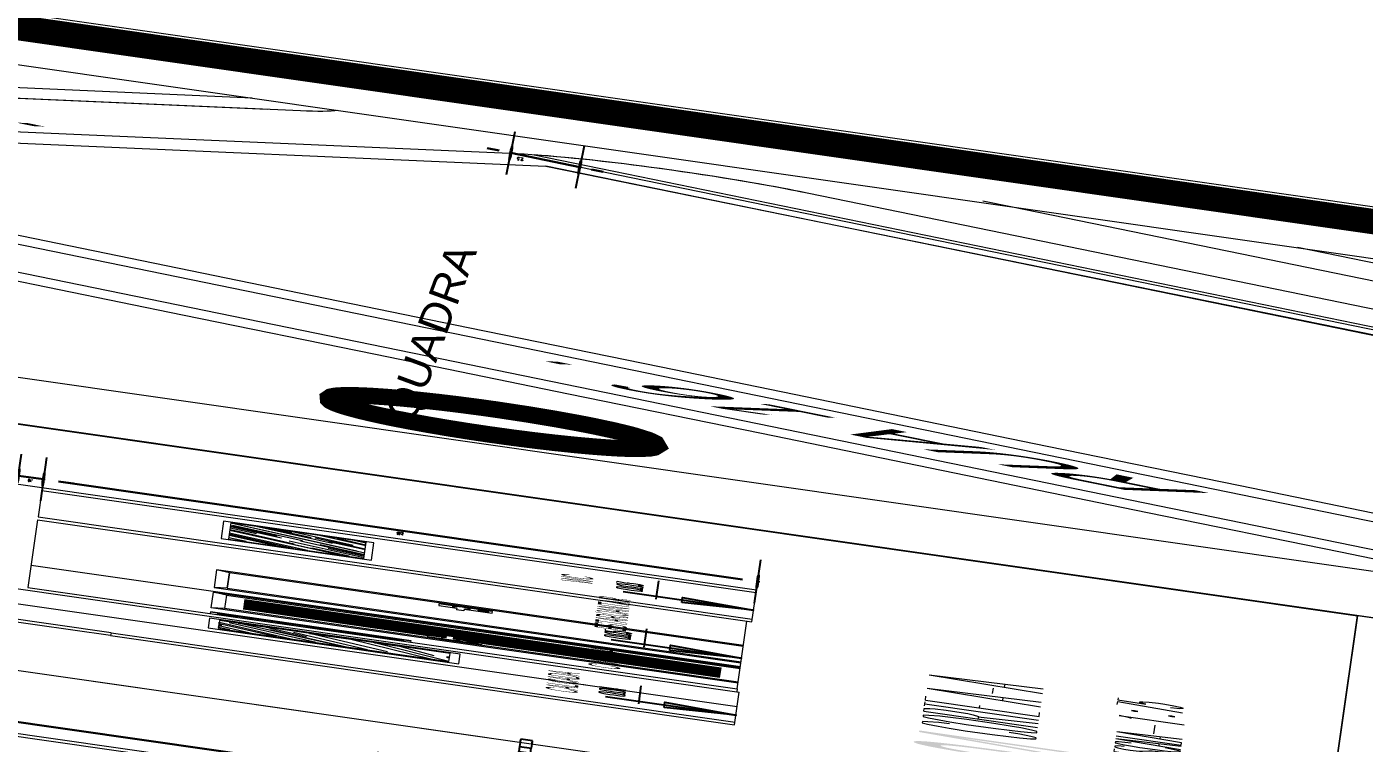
# Model space of a CAD drawing. Header units: millimetres. Extents: x -361192058 to 101130107379, y -14071650034 to 19218552450.
# Drawn here: x -135609.9 to -135296, y 41697.4 to 41865.3 of the extents above; entities that cross this region are included whole.
import ezdxf
from ezdxf.enums import TextEntityAlignment as Align

# ---------------------------------------------------------------- set-up
doc = ezdxf.new("R2010")
doc.units = ezdxf.units.MM
doc.header["$LTSCALE"] = 0.5
doc.linetypes.add('CONTINUO', pattern=[0])
for name, color, linetype in [('02', 2, 'Continuous'), ('Bra-Rua Calçadas', 1, 'Continuous'), ('Calçada', 1, 'Continuous'), ('COTAS', 7, 'Continuous'), ('DIVERSOS', 4, 'Continuous'), ('GR_PENA_FINA', 7, 'Continuous'), ('Lotes', 2, 'Continuous'), ('MOBIL-I', 251, 'Continuous'), ('Nomes de Ruas', 3, 'Continuous'), ('númeraçãoquadras', 4, 'Continuous'), ('PAGPISO', 8, 'Continuous'), ('parede', 2, 'Continuous'), ('PISO', 8, 'Continuous'), ('texto pequeno', 3, 'Continuous'), ('TUBULAÇÃO_ESGOTO', 6, 'Continuous'), ('TXT_0', 7, 'Continuous'), ('Área Verde Alameda etc.', 92, 'Continuous')]:
    doc.layers.add(name, color=color, linetype=linetype)
for name, color, linetype, lineweight in [('E-TXT-G', 3, 'Continuous', 30), ('E-TXT-W', 7, 'Continuous', 15), ('E-TXT-Y', 2, 'Continuous', 40)]:
    doc.layers.add(name, color=color, linetype=linetype, lineweight=lineweight)
doc.styles.add('ARIAL', font='arial.ttf', dxfattribs={"height": 0.25})
doc.styles.add('REG140', font='romans.shx', dxfattribs={"width": 0.8, "height": 0.35})
doc.styles.add('REG80', font='romans.shx', dxfattribs={"width": 0.8, "height": 0.1})
doc.styles.add('SANSSERIF', font='sas_____.pfb', dxfattribs={"height": 1})
doc.styles.add('SANSSERIF2', font='sanssb__.ttf', dxfattribs={"width": 0.8})
doc.styles.get("Standard").update_dxf_attribs({"font": 'txt.shx', "height": 0.12})
doc.styles.add('STYLE1', font='sanss___.ttf')
doc.dimstyles.new('ESCALA50', dxfattribs={"dimtxt": 0.1, "dimasz": 0.06, "dimexe": 0.18, "dimexo": 0.06, "dimgap": 0.1, "dimtad": 1, "dimzin": 4, "dimdsep": 46, "dimtxsty": 'Standard', "dimblk1": 'BOLA', "dimblk2": 'BOLA', "dimsah": 1, "dimcen": -0.06, "dimse1": 1, "dimse2": 1, "dimclrd": 7, "dimclrt": 3, "dimadec": 0, "dimazin": 0, "dimtfac": 1, "dimtix": 1, "dimtmove": 0, "dimatfit": 3, "dimldrblk": 'BOLA', "dimfxl": 0, "dimtolj": 1, "dimtzin": 4, "dimarcsym": 0})

# ---------------------------------------------------------------- blocks, each defined once
blk = doc.blocks.new('Adc_nivelelev')
blk.add_hatch(color=256).paths.add_polyline_path([(8.881784197001252e-16, 8.881784197001252e-16), (0.1306738436728221, 0.2714849805483146), (0, 0.2714849805483146)])
for p, q in [((0, 0.4954876951353437), (0, 0)), ((-0.1375514394167414, 0.3683365093570679), (0.7599715777190035, 0.3683365093570679))]:
    blk.add_line(p, q)
blk.add_lwpolyline([(-0.1306738641778189, 0.2714849805483146), (0.1306738436728221, 0.2714849805483146), (0, 0)], close=True)
at = {"flags": 8}
blk.add_attdef('NIVEL', (0.1105664777116786, 0.4235051468501965), '', height=0.1, dxfattribs=at)
blk = doc.blocks.new('BOLA')
for p, q in [((0, -1.43528948173695), (0, 1.435289481736959)), ((-1.435289481736952, 0), (1.435289481736952, 0))]:
    blk.add_line(p, q)
blk.add_circle((0, 3.552713678800501e-15), 0.452092417603822)
blk = doc.blocks.new('*D903')
at = {"layer": 'Defpoints', "color": 0, "transparency": 16777216}
for p in [(4198.591722933646, 2439.454353804478), (4199.187305072674, 2439.454353804478), (4198.591722933645, 2436.604353804478)]:
    blk.add_point(p, dxfattribs=at)
at = {"layer": 'DIVERSOS', "color": 7, "lineweight": -2, "transparency": 16777216}
blk.add_line((4199.187305072674, 2436.664353804478), (4199.187305072674, 2439.394353804478), dxfattribs=at)
at = {"layer": 'DIVERSOS', "color": 7, "lineweight": -2, "transparency": 16777216, "xscale": 0.06, "yscale": 0.06, "zscale": 0.06}
for p, rotation in [((4199.187305072674, 2439.454353804478), 90), ((4199.187305072674, 2436.604353804478), 270)]:
    blk.add_blockref('BOLA', p, dxfattribs=dict(at, rotation=rotation))
at = {"layer": 'DIVERSOS', "color": 3, "lineweight": 18, "transparency": 16777216, "insert": (4199.027305072674, 2438.029353804478), "char_height": 0.12, "attachment_point": 5, "rotation": 90}
blk.add_mtext('\\A1;2.85', dxfattribs=at)
blk = doc.blocks.new('*D904')
at = {"layer": 'Defpoints', "color": 0, "transparency": 16777216}
for p in [(4198.591722933645, 2439.554353804478), (4199.187305072674, 2439.554353804478), (4198.591722933645, 2439.454353804478)]:
    blk.add_point(p, dxfattribs=at)
at = {"layer": 'DIVERSOS', "color": 7, "lineweight": -2, "transparency": 16777216}
for p, q in [((4199.187305072674, 2439.614353804478), (4199.187305072674, 2439.674353804478)), ((4199.187305072674, 2439.454353804478), (4199.187305072674, 2439.554353804478)), ((4199.187305072674, 2439.394353804478), (4199.187305072674, 2439.334353804478))]:
    blk.add_line(p, q, dxfattribs=at)
at = {"layer": 'DIVERSOS', "color": 7, "lineweight": -2, "transparency": 16777216, "xscale": 0.06, "yscale": 0.06, "zscale": 0.06}
for p, rotation in [((4199.187305072674, 2439.554353804478), 270), ((4199.187305072674, 2439.454353804478), 90)]:
    blk.add_blockref('BOLA', p, dxfattribs=dict(at, rotation=rotation))
at = {"layer": 'DIVERSOS', "color": 3, "lineweight": 18, "transparency": 16777216, "insert": (4199.027305072674, 2439.504353804478), "char_height": 0.12, "attachment_point": 5, "rotation": 90}
blk.add_mtext('\\A1;.10', dxfattribs=at)
blk = doc.blocks.new('*D905')
at = {"layer": 'Defpoints', "color": 0, "transparency": 16777216}
for p in [(4198.591722933645, 2440.354353804478), (4199.187305072674, 2440.354353804478), (4198.591722933645, 2439.554353804478)]:
    blk.add_point(p, dxfattribs=at)
at = {"layer": 'DIVERSOS', "color": 7, "lineweight": -2, "transparency": 16777216}
blk.add_line((4199.187305072674, 2439.614353804478), (4199.187305072674, 2440.294353804478), dxfattribs=at)
at = {"layer": 'DIVERSOS', "color": 7, "lineweight": -2, "transparency": 16777216, "xscale": 0.06, "yscale": 0.06, "zscale": 0.06}
for p, rotation in [((4199.187305072674, 2440.354353804478), 90), ((4199.187305072674, 2439.554353804478), 270)]:
    blk.add_blockref('BOLA', p, dxfattribs=dict(at, rotation=rotation))
at = {"layer": 'DIVERSOS', "color": 3, "lineweight": 18, "transparency": 16777216, "insert": (4199.027305072674, 2439.954353804478), "char_height": 0.12, "attachment_point": 5, "rotation": 90}
blk.add_mtext('\\A1;.80', dxfattribs=at)
blk = doc.blocks.new('IND_DES')
at = {"layer": 'E-TXT-W'}
blk.add_line((0.02691874245280701, -0.2427656959243834), (0.1983660587259664, -0.2427656959243834), dxfattribs=at)
at = {"layer": 'E-TXT-G', "style": 'REG80', "width": 0.8}
for s, p in [('ESCALA', (-0.4462717795387974, -0.2864363435289476)), ('1', (0.2425575839921805, -0.2864363435289476)), (':', (0.3987914186079706, -0.2706450809588361))]:
    blk.add_text(s, height=0.1, dxfattribs=at).set_placement(p)
blk.add_attdef('ESCALA', (0.4897224567261773, -0.2812346871019269), '', height=0.1, dxfattribs=at)
at = {"layer": 'E-TXT-W', "style": 'SANSSERIF2', "width": 0.6}
blk.add_attdef('00', text='', height=0.4, dxfattribs=at).set_placement((-0.7082919628174977, -0.2880972761437874), align=Align.CENTER)
at = {"layer": 'E-TXT-Y', "style": 'REG140', "width": 0.8}
for tag, p in [('PROJETO', (-0.456320197291042, 0.1829284647775342)), ('DESENHO', (-0.4582074107559393, -0.06583962129464105))]:
    blk.add_attdef(tag, p, '', height=0.175, dxfattribs=at)
blk = doc.blocks.new('NUM_quadra')
at = {"color": 6, "const_width": 0.02}
blk.add_lwpolyline([(-0.0133520432061038, 0.1995538096409646), (-0.03396137207856104, 0.197095472313652), (-0.0578817124285985, 0.1914411329007772), (-0.07790545024554181, 0.1842029880920486), (-0.0980839678893761, 0.1742972611462264), (-0.1207629871017981, 0.1594249069193736), (-0.1377379490426744, 0.1450112319564166), (-0.1520556984439002, 0.1299194541657934), (-0.1625180437624446, 0.1165670856272393), (-0.1764344977441241, 0.09418528550563855), (-0.1852438537613963, 0.07539704665055813), (-0.1940684209960429, 0.04834716095183544), (-0.1985176143253418, 0.02430548914494118), (-0.2, 2.449293598294707e-17), (-0.1977479207858246, -0.02992924698156066), (-0.1921041628016216, -0.05564162681201971), (-0.1838936225002688, -0.07863291679524947), (-0.1712831141684111, -0.1032574200760946), (-0.1545538230998021, -0.126937448238237), (-0.1388948904680539, -0.143903472514972), (-0.1218702926523065, -0.1585800484576833), (-0.1045798103362554, -0.1704789232428245), (-0.08309400008057272, -0.1819213762882465), (-0.05305444697320133, -0.1928347107145593), (-0.03024527360995229, -0.1976998316242559), (-3.673940397442059e-17, -0.2), (0.03093315800827364, -0.1975933696651666), (0.06772550614199915, -0.1881841008635162), (0.1069104891608479, -0.1690270608730692), (0.1240420910364873, -0.1568870920480579), (0.1407237443089076, -0.1421155437933556), (0.1613804970022024, -0.118136934052489), (0.1736687274357323, -0.09919260612995974), (0.1869657857282061, -0.0710196801389201), (0.1962420223455323, -0.03858845249210724), (0.2, 0), (0.1989460999390915, 0.02050486086334195), (0.1943382022861565, 0.04725106487884616), (0.1870936531840374, 0.07068214016462095), (0.1741307933804454, 0.09837919900414235), (0.1635485483198982, 0.1151167769808291), (0.147166134549038, 0.1354331157505226), (0.1285083774114599, 0.1532501123493023), (0.1062576314788641, 0.1694382358043837), (0.07819320380287934, 0.1840810225934259), (0.05327206202334694, 0.1927747063485785), (0.02666753040880443, 0.1982141337591634), (1.224646799147353e-17, 0.2)], close=True, dxfattribs=at)
blk.add_circle((0, 0), 0.2)
at = {"color": 3, "insert": (-0.1114319926046001, 0.1285282569724242), "char_height": 0.038, "width": 0.2663, "attachment_point": 1, "style": 'STYLE1'}
blk.add_mtext('\\fArial|b0|i0|c0|p34;QUADRA', dxfattribs=at)
at = {"color": 3, "style": 'STYLE1'}
blk.add_attdef('00', text='', height=0.13, dxfattribs=at).set_placement((-2.886579864025407e-15, -0.1334628551621867), align=Align.CENTER)
blk = doc.blocks.new('*D1207')
at = {"layer": '02', "color": 7, "lineweight": -2, "transparency": 16777216}
for p, q in [((4219.170387189577, 2437.8565348417), (4219.207249608701, 2437.903875754832)), ((4218.917485490542, 2437.531743424061), (4219.133524770452, 2437.809193928567)), ((4218.880623071417, 2437.484402510928), (4218.843760652293, 2437.437061597795))]:
    blk.add_line(p, q, dxfattribs=at)
at = {"layer": 'Defpoints', "color": 0, "transparency": 16777216}
for p in [(4218.96705446709, 2437.938817497025, -12.96344213336095), (4219.133524770452, 2437.809193928567), (4218.751015187181, 2437.661366992519, -12.96344213336095)]:
    blk.add_point(p, dxfattribs=at)
at = {"layer": '02', "color": 7, "lineweight": -2, "transparency": 16777216, "xscale": 0.06, "yscale": 0.06, "zscale": 0.06}
for p, rotation in [((4219.133524770452, 2437.809193928567), 232.0935771782544), ((4218.917485490542, 2437.531743424061), 52.09357717825442)]:
    blk.add_blockref('BOLA', p, dxfattribs=dict(at, rotation=rotation))
at = {"layer": '02', "color": 3, "lineweight": 18, "transparency": 16777216, "insert": (4218.899262695476, 2437.768768460648), "char_height": 0.12, "attachment_point": 5, "rotation": 52.09357717825441}
blk.add_mtext('\\A1;2.5', dxfattribs=at)
blk = doc.blocks.new('ADC_MCOZ_03')
for p, q in [((-0.2944169834700006, -0.6600000000000019), (-0.2944169834700006, -0.6800000000000015)), ((0.2944169834700006, -0.6600000000000001), (0.2944169834700006, -0.6799999999999997))]:
    blk.add_line(p, q)
for points in [[(-0.2625000000000011, -0.05000000000000071), (-0.2524999999999995, 0), (0.2524999999999995, 1.77635683940025e-15), (0.2624999999999993, -0.04999999999999893)], [(-0.2523019609728152, -0.05000000000000071), (-0.2443019609728143, -0.01000000000000156), (0.2443019609728143, -0.009999999999996234), (0.2523019609728134, -0.05000000000000071)]]:
    blk.add_lwpolyline(points)
for points in [[(0.2983578643762694, -0.05000000000000071, -0.4142135623730951), (0.3125, -0.06414213562373128), (0.3125, -0.6600000000000001), (-0.3125, -0.6600000000000019), (-0.3125, -0.06414213562373128, -0.4142135623730961), (-0.2983578643762694, -0.05000000000000071)], [(-0.3125, -0.6800000000000015), (-0.3125, -0.6958578643762721, 0.4142135623730951), (-0.2983578643762694, -0.7100000000000026), (0.2983578643762694, -0.7099999999999991, 0.4142135623730949), (0.3125, -0.6958578643762685), (0.3125, -0.6799999999999997)]]:
    blk.add_lwpolyline(points, format="xyb", close=True)
blk = doc.blocks.new('*D1440')
at = {"layer": 'Defpoints', "color": 0, "transparency": 16777216}
for p in [(4185.958811581011, 2440.993246601078), (4185.958811581016, 2437.993246601078), (4186.6764181447, 2437.993246601078)]:
    blk.add_point(p, dxfattribs=at)
at = {"layer": 'DIVERSOS', "color": 7, "lineweight": -2, "transparency": 16777216}
blk.add_line((4186.6764181447, 2440.933246601078), (4186.6764181447, 2438.053246601078), dxfattribs=at)
at = {"layer": 'DIVERSOS', "color": 7, "lineweight": -2, "transparency": 16777216, "xscale": 0.06, "yscale": 0.06, "zscale": 0.06}
for p, rotation in [((4186.6764181447, 2440.993246601078), 90), ((4186.6764181447, 2437.993246601078), 270)]:
    blk.add_blockref('BOLA', p, dxfattribs=dict(at, rotation=rotation))
at = {"layer": 'DIVERSOS', "color": 3, "lineweight": 18, "transparency": 16777216, "insert": (4186.516418144699, 2439.493246601078), "char_height": 0.12, "attachment_point": 5, "rotation": 90}
blk.add_mtext('\\A1;3.00', dxfattribs=at)
blk = doc.blocks.new('APROVADO QUADRA 21.2 MBVII')
at = {"layer": '02', "lineweight": 18}
h = blk.add_hatch(color=8, dxfattribs=at)
h.paths.add_polyline_path([(4193.102116011193, 2438.686853804478), (4193.079474103585, 2438.686853804478, 1)], flags=17)
edge = h.paths.add_edge_path(flags=17)
edge.add_arc((4193.090795057389, 2438.686853804478), 0.01132095380405568, 180, 360)
h = blk.add_hatch(color=8, dxfattribs=at)
h.paths.add_polyline_path([(4193.079559907512, 2437.76692845122), (4193.10220181512, 2437.76692845122, 1)], flags=17)
edge = h.paths.add_edge_path(flags=17)
edge.add_arc((4193.090880861317, 2437.76692845122), 0.01132095380405568, 360, 540)
at = {"layer": 'PISO', "lineweight": 18}
h = blk.add_hatch(dxfattribs=at)
h.set_pattern_fill('LINE', color=256, scale=0.014, style=0)
h.set_pattern_definition([(0, (2729.007317012181, 1116.339875546666), (0, 0.04445), [])])
h.paths.add_polyline_path([(4194.041722933645, 2436.699353804479), (4194.541722933645, 2436.699353804478), (4194.541722933644, 2438.599353804479), (4194.041722933644, 2438.599353804479), (4194.041722933645, 2437.863233775523), (4194.076898221889, 2437.863233775523), (4194.076898221889, 2437.790724979594), (4194.167564010078, 2437.790724979594), (4194.167564010078, 2437.761578941878), (4194.076898221889, 2437.761578941877), (4194.076898221889, 2437.649353804478), (4194.041722933644, 2437.649353804478)])
at = {"layer": '02', "color": 2, "lineweight": 18}
for p, q in [((4213.614385558008, 2441.63960306607, -12.96344213336095), (4218.719474843508, 2437.664480313712, -12.96344213336095)), ((4218.719474843508, 2437.664480313713, -12.96344213336095), (4210.050196972817, 2426.283556856547)), ((4213.102453562384, 2430.450767192104, -12.96344213336095), (4218.719474843507, 2437.664480313713, -12.96344213336095))]:
    blk.add_line(p, q, dxfattribs=at)
at = {"layer": '02', "color": 8, "lineweight": 18}
for p, q in [((4192.691722933645, 2441.554353804479), (4192.691722933645, 2436.614353804478)), ((4193.340795057389, 2438.726853804478), (4192.840795057389, 2438.726853804478)), ((4192.840795057389, 2438.726853804478), (4192.840795057389, 2437.726853804478)), ((4193.300795057389, 2438.686853804478), (4192.880795057389, 2438.686853804478)), ((4192.880795057389, 2438.686853804478), (4192.880795057388, 2437.766853804478)), ((4193.034671908452, 2438.686853804478), (4192.880795057389, 2438.542082527086)), ((4192.880795057389, 2438.454696073577), (4193.133661040873, 2438.686853804478)), ((4193.208253256231, 2438.686853804478), (4192.880795057389, 2438.384490812023)), ((4192.899873936447, 2438.641213401453), (4192.945750436997, 2438.686853804478)), ((4192.945750436997, 2438.686853804478), (4193.034671908452, 2438.686853804478)), ((4193.133661040873, 2438.686853804478), (4193.208253256231, 2438.686853804478)), ((4193.300795057389, 2437.766853804478), (4193.300795057389, 2438.686853804478)), ((4193.340795057389, 2437.726853804478), (4193.340795057389, 2438.726853804478)), ((4192.880795057388, 2438.297091917389), (4193.246979429387, 2438.648105784034)), ((4192.901447008473, 2438.220939798665), (4193.300795057389, 2438.612063848412)), ((4193.300795057389, 2438.612063848412), (4193.300795057389, 2438.506040591464)), ((4192.880795057389, 2438.542082527086), (4192.880795057389, 2438.454696073577)), ((4193.218378119818, 2438.483124041441), (4192.880795057389, 2438.163623541358)), ((4193.300795057389, 2438.506040591464), (4193.12659651741, 2438.338421330624)), ((4192.880795057389, 2438.091987550571), (4193.224126983041, 2438.391420517974)), ((4192.880795057389, 2438.384490812023), (4192.880795057388, 2438.297091917389)), ((4192.927102383157, 2438.012862003257), (4193.300795057389, 2438.328132521249)), ((4193.300795057389, 2438.328132521249), (4193.300795057389, 2438.163163219778)), ((4192.880795057389, 2438.163623541358), (4192.880795057389, 2438.091987550571)), ((4193.300795057389, 2438.163163219778), (4192.880795057388, 2437.833237057961)), ((4192.880795057388, 2437.766853804478), (4193.300795057389, 2438.067851770415)), ((4193.300795057389, 2438.067851770415), (4193.300795057389, 2437.968870189532)), ((4193.300795057389, 2437.968870189532), (4193.077573872804, 2437.829566926443)), ((4192.880795057388, 2437.833237057961), (4192.880795057388, 2437.766853804478)), ((4192.880795057389, 2437.766853804478), (4193.300795057388, 2437.766853804478)), ((4192.840795057389, 2437.726853804478), (4193.340795057389, 2437.726853804478))]:
    blk.add_line(p, q, dxfattribs=at)
at = {"layer": '02', "color": 7, "lineweight": 18}
blk.add_line((4211.438114935405, 2427.988664608254, -12.96344213336095), (4218.914883643643, 2437.533769375074, -12.96344213336095), dxfattribs=at)
at = {"layer": '02', "lineweight": 18}
for points in [[(4161.465838619804, 2399.612158121467), (4222.665838619804, 2399.612158121467), (4222.665838619804, 2444.162158121467), (4161.465838619804, 2444.162158121467)], [(4189.28996978511, 2443.440349021864), (4175.451391009818, 2443.440349021864), (4175.451391009818, 2409.623484621053), (4189.28996978511, 2409.623484621053)], [(4189.28996978511, 2443.412158121467), (4201.807494874316, 2443.412158121467), (4201.807494874316, 2434.2397788341), (4189.28996978511, 2434.2397788341)], [(4221.915838619804, 2443.412158121467), (4201.831699329632, 2443.412158121467), (4201.831699329632, 2423.540862290999), (4221.915838619804, 2423.540862290999)], [(4189.28996978511, 2434.2397788341), (4201.810042711877, 2434.2397788341), (4201.810042711877, 2425.78720720304), (4189.28996978511, 2425.78720720304)]]:
    blk.add_lwpolyline(points, close=True, dxfattribs=at)
at = {"layer": '02', "lineweight": 18, "const_width": 0.1}
blk.add_lwpolyline([(4162.215838619804, 2400.362158121467), (4221.915838619804, 2400.362158121467), (4221.915838619804, 2443.412158121467), (4162.215838619804, 2443.412158121467)], close=True, dxfattribs=at)
at = {"layer": '02', "color": 8, "lineweight": 18}
for centre, start, end in [((4193.090795057389, 2438.686853804478), 180, 0), ((4193.090880861317, 2437.76692845122), 0, 180)]:
    blk.add_arc(centre, 0.01132095380405568, start, end, dxfattribs=at)
at = {"layer": 'Bra-Rua Calçadas', "lineweight": 18, "elevation": -12.96344213336095}
for points in [[(4220.050028442545, 2435.824638496876), (4212.805196433236, 2426.521065176188)], [(4213.705663183146, 2426.520316469844), (4220.04992514386, 2434.679790364337)]]:
    blk.add_lwpolyline(points, dxfattribs=at)
at = {"layer": 'Calçada', "lineweight": 18}
for p, q in [((4204.159972043364, 2432.817357256721, -12.96344213336095), (4211.702717639145, 2442.50420018395, -12.96344213336095)), ((4204.159972043364, 2432.817357256279, -12.96344213336095), (4211.702717639276, 2442.50420018395, -12.96344213336095)), ((4212.590559253978, 2441.81287448763, -12.96344213336095), (4204.159972043364, 2430.985812503905, -12.96344213336095)), ((4212.590559254108, 2441.81287448763, -12.96344213336095), (4204.159972043364, 2430.985812503464, -12.96344213336095)), ((4211.383030693653, 2426.534541890846, -12.96344213336095), (4219.249371366038, 2436.627931766282, -12.96344213336095)), ((4211.383030693653, 2426.534541890846, -12.96344213336095), (4219.249371366038, 2436.627931766282, -12.96344213336095)), ((4220.137212980608, 2435.936606070748, -12.96344213336095), (4220.050028442545, 2435.824638496709, -12.96344213336095))]:
    blk.add_line(p, q, dxfattribs=at)
at = {"layer": 'Calçada', "lineweight": 18, "elevation": -12.96344213336095}
for points in [[(4204.159972043364, 2432.817357256721), (4211.702717639145, 2442.50420018395, 0.04680619782961809), (4211.843983910523, 2442.726065807735, 0.002658577297471982)], [(4204.159972043364, 2432.817357256279), (4211.702717639276, 2442.50420018395, 0.04680619783102501), (4211.843983910653, 2442.726065807735, 0.002658577296096411)], [(4214.541810879165, 2442.741788641542), (4219.758743838202, 2438.655756784188, 0.09763386383867281), (4220.050270631389, 2438.508791231795, 0.09763386383867281)], [(4211.383030693653, 2426.534541890846), (4219.249371366038, 2436.627931766282, 0.4142135623729706), (4219.101984426777, 2437.81230724976), (4213.774934737259, 2441.960261426367, 0.414213562373235), (4212.590559253978, 2441.81287448763), (4204.159972043364, 2430.985812503905)], [(4211.383030693653, 2426.534541890846), (4219.249371366038, 2436.627931766282, 0.4142135623729706), (4219.101984426777, 2437.81230724976), (4213.774934737259, 2441.960261426367, 0.414213562373235), (4212.590559254108, 2441.81287448763), (4204.159972043364, 2430.985812503464)]]:
    blk.add_lwpolyline(points, format="xyb", dxfattribs=at)
for points in [[(4214.541810879159, 2442.741788641542), (4219.592273535457, 2438.785380352117)], [(4220.050028442545, 2435.82463849671), (4212.805196433212, 2426.521065176188)], [(4220.050028442545, 2435.824638496709), (4212.80519643326, 2426.521065176188)]]:
    blk.add_lwpolyline(points, dxfattribs=at)
at = {"layer": 'COTAS', "lineweight": 18}
for p, q in [((4191.741722933645, 2439.104353804478), (4191.741722933645, 2441.554353804479)), ((4191.891722933645, 2439.104353804478), (4191.891722933645, 2441.554353804479))]:
    blk.add_line(p, q, dxfattribs=at)
at = {"layer": 'DIVERSOS', "lineweight": 18}
for p, q in [((4194.741722933645, 2439.454353804478), (4194.741722933645, 2436.624353804478)), ((4194.939222933644, 2438.726853804478), (4194.939222933644, 2436.624353804478)), ((4195.844222933645, 2438.726853804478), (4194.939222933644, 2438.726853804478)), ((4194.991722933645, 2438.674353804478), (4194.939222933644, 2438.726853804478)), ((4195.791722933645, 2438.674353804478), (4195.844222933645, 2438.726853804478)), ((4195.844222933645, 2436.624353804478), (4195.844222933645, 2438.726853804478)), ((4194.991722933645, 2438.674353804478), (4194.991722933645, 2436.624353804478)), ((4194.991722933645, 2438.674353804478), (4195.791722933645, 2438.674353804478)), ((4195.791722933645, 2438.674353804478), (4194.991722933645, 2438.674353804478)), ((4195.791722933645, 2436.624353804478), (4195.791722933645, 2438.674353804478)), ((4195.666202858716, 2437.765724979595), (4195.565881857212, 2437.765724979595)), ((4195.565881857212, 2437.736578941877), (4195.565881857212, 2437.765724979595)), ((4195.664071935715, 2437.736578941877), (4195.565881857212, 2437.736578941877))]:
    blk.add_line(p, q, dxfattribs=at)
blk.add_lwpolyline([(4195.656547645402, 2437.736578941877), (4195.656547645402, 2437.624353804478), (4195.742526094557, 2437.624353804478), (4195.742526094557, 2437.838233775523), (4195.656547645402, 2437.838233775523), (4195.656547645402, 2437.765724979595)], dxfattribs=at)
blk.add_lwpolyline([(4195.690262705944, 2437.63858040527), (4195.709391048906, 2437.63858040527), (4195.709391048906, 2437.682274793776), (4195.690262705944, 2437.682274793776)], close=True, dxfattribs=at)
blk.add_arc((4195.698906493815, 2437.748683036988), 0.03687757525248931, 199.1609982278268, 152.475872111196, dxfattribs=at)
at = {"layer": 'GR_PENA_FINA', "lineweight": 18}
blk.add_lwpolyline([(4204.159972043364, 2442.509066374615), (4220.050631999135, 2442.513790829996), (4220.049169873847, 2426.30921458856), (4204.159972043364, 2426.280099358136)], close=True, dxfattribs=at)
at = {"layer": 'Lotes', "lineweight": 18}
for p, q in [((4220.042876598333, 2438.850761646347, -12.96344213336095), (4215.070656430583, 2442.741788641542, -12.96344213336095)), ((4212.8248019024, 2441.541345106223, -12.96344213336095), (4210.577993390279, 2438.655859857871, -12.96344213336095))]:
    blk.add_line(p, q, dxfattribs=at)
at = {"layer": 'Lotes', "linetype": 'CONTINUO', "lineweight": 18}
for p, q in [((4208.530340781626, 2439.002402701846, -12.96344213336095), (4209.135250766037, 2439.779264114652, -12.96344213336095)), ((4207.92543079774, 2438.225541288778, -12.96344213336095), (4208.530340781626, 2439.002402701846, -12.96344213336095)), ((4210.577993390279, 2438.655859857871, -12.96344213336095), (4209.973083405998, 2437.878998445065, -12.96344213336095)), ((4207.320520813198, 2437.448679876233, -12.96344213336095), (4207.92543079774, 2438.225541288778, -12.96344213336095)), ((4209.973083405998, 2437.878998445065, -12.96344213336095), (4209.36817342172, 2437.10213703252, -12.96344213336095)), ((4206.715610829181, 2436.671818462903, -12.96344213336095), (4207.320520813198, 2437.448679876233, -12.96344213336095)), ((4209.36817342172, 2437.10213703252, -12.96344213336095), (4208.763263437701, 2436.325275619452, -12.96344213336095)), ((4206.110700845097, 2435.894957049835, -12.96344213336095), (4206.715610829181, 2436.671818462903, -12.96344213336095)), ((4208.763263437701, 2436.325275619452, -12.96344213336095), (4208.158353453422, 2435.548414206908, -12.96344213336095)), ((4205.50579086108, 2435.118095636767, -12.96344213336095), (4206.110700845097, 2435.894957049835, -12.96344213336095)), ((4208.158353453422, 2435.548414206908, -12.96344213336095), (4207.55344346947, 2434.771552793054, -12.96344213336095)), ((4204.9008808768, 2434.34123422396, -12.96344213336095), (4205.50579086108, 2435.118095636767, -12.96344213336095)), ((4207.55344346947, 2434.771552793054, -12.96344213336095), (4206.948533485255, 2433.994691379985, -12.96344213336095)), ((4204.295970892586, 2433.564372810368, -12.96344213336095), (4204.9008808768, 2434.34123422396, -12.96344213336095))]:
    blk.add_line(p, q, dxfattribs=at)
at = {"layer": 'PAGPISO', "lineweight": 18}
for p, q in [((4197.496722933645, 2438.627232153732), (4197.566344584392, 2438.696853804478)), ((4197.496722933645, 2438.438646775189), (4197.754929962935, 2438.696853804478)), ((4197.496722933645, 2438.634775568874), (4197.55880116925, 2438.696853804478)), ((4197.496722933645, 2438.508423365251), (4197.685153372873, 2438.696853804478)), ((4197.496722933645, 2438.382071161627), (4197.811505576497, 2438.696853804478)), ((4197.49801584384, 2438.468227492165), (4197.726642156154, 2438.696853804478)), ((4197.498958770732, 2438.257954795091), (4197.93785778012, 2438.696853804478)), ((4197.944813065814, 2438.509566150273), (4198.132100720019, 2438.696853804478)), ((4197.944813065814, 2438.664206160678), (4197.977460709615, 2438.696853804478)), ((4197.944813065813, 2438.324752479301), (4198.316914390991, 2438.696853804478)), ((4197.944813065814, 2438.413387607216), (4198.220297843657, 2438.68887238506)), ((4197.958164167483, 2438.590807988218), (4198.064209983743, 2438.696853804478)), ((4198.00248173144, 2438.508773348552), (4198.190562187367, 2438.696853804478)), ((4197.717717809842, 2438.437110904706), (4197.944813065814, 2438.664206160678)), ((4197.944813065814, 2438.32098077173), (4198.284416872361, 2438.660584578278)), ((4197.496722933645, 2438.250061396647), (4197.850670501713, 2438.604008964716)), ((4198.034541245792, 2438.288128455657), (4198.336722933645, 2438.59031014351)), ((4198.157121741846, 2438.374877729787), (4198.336722933645, 2438.554478921586)), ((4198.265558334508, 2438.453140661882), (4198.336722933645, 2438.524305261019)), ((4197.926104653131, 2438.49085773759), (4197.944813065814, 2438.509566150273)), ((4197.524209983743, 2438.156853804478), (4197.826154402503, 2438.458798223238)), ((4198.078858809749, 2438.206093815991), (4198.336722933645, 2438.463957939886)), ((4197.496722933645, 2438.216116028509), (4197.646998292888, 2438.366391387753)), ((4197.650562187368, 2438.156853804478), (4197.908189042168, 2438.41448065928)), ((4197.937419775844, 2438.405994317247), (4197.944813065814, 2438.413387607216)), ((4197.688279263076, 2438.156853804478), (4197.86670025889, 2438.335274800294)), ((4197.776914390991, 2438.156853804478), (4197.944813065813, 2438.324752479301)), ((4197.812953426006, 2438.189121131923), (4197.944813065814, 2438.32098077173)), ((4197.969271477104, 2438.156853804478), (4198.171265645236, 2438.35884797261)), ((4198.155971001861, 2438.156853804478), (4198.336722933645, 2438.337605736263)), ((4198.157856855647, 2438.156853804478), (4198.336722933645, 2438.335719882477)), ((4197.59210072002, 2438.156853804478), (4197.737519274589, 2438.302272359047)), ((4197.944813065814, 2438.162569053755), (4198.086402224892, 2438.304158212833)), ((4198.189916369999, 2438.156853804478), (4198.306104190894, 2438.273041625374)), ((4198.282323205484, 2438.156853804478), (4198.336722933645, 2438.21125353264)), ((4197.939097816537, 2438.156853804478), (4197.944813065814, 2438.162569053755))]:
    blk.add_line(p, q, dxfattribs=at)
at = {"layer": 'parede', "lineweight": 18}
for p, q in [((4193.441722933644, 2441.604353804478), (4193.441722933645, 2436.614353804478)), ((4198.741722933645, 2436.604353804478), (4198.741722933645, 2441.604353804478)), ((4186.108811581013, 2441.143246601077), (4186.108811581013, 2416.143246601077)), ((4185.958811581011, 2440.993246601078), (4185.958811581011, 2437.993246601078)), ((4195.641722933675, 2439.454353804478), (4193.591722933645, 2439.454353804478)), ((4193.591722933645, 2439.454353804478), (4193.591722933645, 2436.624353804478)), ((4197.091722933645, 2439.454353804478), (4195.641722933675, 2439.454353804478)), ((4197.091722933645, 2439.454353804478), (4197.091722933645, 2436.604353804479)), ((4198.591722933645, 2439.454353804478), (4197.241722933645, 2439.454353804478)), ((4197.241722933644, 2439.454353804478), (4197.241722933645, 2436.604353804479)), ((4198.591722933645, 2436.604353804478), (4198.591722933645, 2439.454353804478)), ((4191.741722933645, 2439.104353804478), (4191.741722933645, 2436.614353804478)), ((4191.891722933645, 2439.104353804478), (4191.741722933645, 2439.104353804478)), ((4191.891722933645, 2439.104353804478), (4191.891722933645, 2436.614353804478)), ((4193.591722933645, 2436.624353804478), (4193.441722933645, 2436.624353804478)), ((4193.591722933645, 2436.624353804478), (4197.091722933645, 2436.624353804478)), ((4191.741722933645, 2436.614353804478), (4193.441722933645, 2436.614353804478)), ((4197.091722933645, 2436.604353804479), (4198.741722933645, 2436.604353804478))]:
    blk.add_line(p, q, dxfattribs=at)
at = {"layer": 'PISO', "lineweight": 18}
for p, q in [((4193.666722933644, 2438.726853804478), (4193.591722933645, 2438.726853804478)), ((4193.591735562333, 2438.684099608086), (4193.604489758725, 2438.696853804478)), ((4193.591744472364, 2438.65393485755), (4193.634663419292, 2438.696853804478)), ((4193.666722933644, 2438.726853804478), (4193.666722933644, 2437.926853804478)), ((4193.889222933644, 2436.624353804478), (4193.889222933644, 2438.726853804478)), ((4193.889222933645, 2438.726853804478), (4194.694222933645, 2438.726853804478)), ((4193.941722933645, 2438.674353804478), (4193.889222933644, 2438.726853804478)), ((4194.641722933645, 2438.674353804478), (4194.694222933645, 2438.726853804478)), ((4194.694222933645, 2438.726853804478), (4194.694222933645, 2436.624353804478)), ((4193.591753939271, 2438.621884810105), (4193.636722933645, 2438.666853804479)), ((4193.941722933645, 2436.624353804478), (4193.941722933645, 2438.674353804478)), ((4194.641722933645, 2438.674353804478), (4193.941722933645, 2438.674353804478)), ((4194.641722933645, 2438.674353804478), (4194.641722933645, 2436.624353804478)), ((4193.591772873087, 2438.557784715217), (4193.636722933645, 2438.602734775774)), ((4194.041722933644, 2437.863233775523), (4194.041722933644, 2438.599353804479)), ((4194.541722933644, 2438.599353804479), (4194.041722933644, 2438.599353804479)), ((4194.541722933644, 2438.599353804479), (4194.541722933645, 2436.699353804478)), ((4193.591809626965, 2438.433355119257), (4193.636722933645, 2438.478268425936)), ((4193.591810183842, 2438.431469822349), (4193.636722933645, 2438.476382572151)), ((4193.591818536996, 2438.403190368721), (4193.620247233644, 2438.431619065368)), ((4193.591847494597, 2438.305154929481), (4193.636722933645, 2438.350030368528)), ((4193.591865314659, 2438.244825428408), (4193.636722933645, 2438.289683047394)), ((4193.591884805352, 2438.178840036611), (4193.636722933645, 2438.223678164904)), ((4193.591892601629, 2438.152445879892), (4193.636722933645, 2438.197276211908)), ((4193.591921002353, 2438.05629573756), (4193.636722933645, 2438.101097668851)), ((4193.591922116108, 2438.052525143743), (4193.636722933645, 2438.097325961281)), ((4193.636722933645, 2437.956853804479), (4193.591950375403, 2437.956853804479)), ((4193.622602980466, 2437.956853804479), (4193.636722933645, 2437.970973757658)), ((4193.591959426862, 2437.926210250875), (4193.592602980466, 2437.926853804478)), ((4194.067243008573, 2437.790724979594), (4194.167564010078, 2437.790724979594)), ((4194.167564010078, 2437.761578941878), (4194.167564010078, 2437.790724979594)), ((4194.069373931575, 2437.761578941878), (4194.167564010078, 2437.761578941878)), ((4194.041722933644, 2436.699353804479), (4194.041722933644, 2437.649353804478)), ((4194.041722933644, 2436.699353804478), (4194.541722933645, 2436.699353804478))]:
    blk.add_line(p, q, dxfattribs=at)
for points in [[(4193.59195923677, 2437.926853804478), (4193.666722933644, 2437.926853804478), (4193.666722933644, 2438.726853804478), (4193.591722933645, 2438.726853804478)], [(4193.591731795012, 2438.696853804478), (4193.636722933645, 2438.696853804478), (4193.636722933645, 2437.956853804479), (4193.591950375402, 2437.956853804479)], [(4194.076898221889, 2437.761578941878), (4194.076898221889, 2437.649353804478), (4193.990919772733, 2437.649353804478), (4193.990919772733, 2437.863233775523), (4194.076898221889, 2437.863233775523), (4194.076898221889, 2437.790724979594)]]:
    blk.add_lwpolyline(points, dxfattribs=at)
blk.add_lwpolyline([(4194.043183161345, 2437.66358040527), (4194.024054818385, 2437.66358040527), (4194.024054818385, 2437.707274793775), (4194.043183161345, 2437.707274793775)], close=True, dxfattribs=at)
blk.add_arc((4194.034539373474, 2437.773683036988), 0.03687757525248931, 27.52412788878093, 340.8390017721732, dxfattribs=at)
at = {"layer": 'TUBULAÇÃO_ESGOTO', "lineweight": 18}
for points in [[(4197.466722933645, 2438.126853804479), (4198.366722933645, 2438.126853804479), (4198.366722933645, 2438.726853804479), (4197.466722933645, 2438.726853804479)], [(4197.496722933645, 2438.156853804478), (4198.336722933645, 2438.156853804478), (4198.336722933645, 2438.696853804478), (4197.496722933645, 2438.696853804478)]]:
    blk.add_lwpolyline(points, close=True, dxfattribs=at)
at = {"layer": 'Área Verde Alameda etc.', "lineweight": 18, "elevation": -12.96344213336095}
blk.add_lwpolyline([(4211.372310851376, 2426.518070350695), (4219.249371365907, 2436.627931766282, 0.3659773819232131), (4219.205712603035, 2437.716578055324), (4218.996925348571, 2437.448441032623), (4210.475417382458, 2426.515075525318)], format="xyb", dxfattribs=at)
for points in [[(4220.050028442545, 2435.824638496876), (4212.805196433236, 2426.521065176188)], [(4213.705663183146, 2426.520316469844), (4220.04992514386, 2434.679790364337)]]:
    blk.add_lwpolyline(points, dxfattribs=at)
at = {"lineweight": 18}
ref = blk.add_blockref('IND_DES', (4194.265104544013, 2435.599178871216), dxfattribs=dict(at, xscale=2.591993519999988, yscale=2.591993519999988, zscale=2.591993519999988))
ref.add_attrib('00', '04', dxfattribs={"layer": 'E-TXT-W', "height": 1.036797408, "style": 'SANSSERIF', "width": 0.6}).set_placement((4192.429216366122, 2434.852432598322), align=Align.CENTER)
ref.add_attrib('DESENHO', 'CORTE A-A', (4193.077433904517, 2435.428522999461), dxfattribs={"layer": 'E-TXT-Y', "height": 0.4535988659999999, "style": 'REG140', "width": 0.7999999999999999})
ref.add_attrib('ESCALA', '75', (4195.534461978446, 2434.870220384649), dxfattribs={"layer": 'E-TXT-G', "height": 0.2591993520000001, "style": 'REG80', "width": 0.8})
at = {"layer": 'MOBIL-I', "lineweight": 18, "rotation": 90}
blk.add_blockref('ADC_MCOZ_03', (4180.253944340179, 2437.419444763371), dxfattribs=at)
at = {"layer": 'númeraçãoquadras', "linetype": 'ByBlock', "lineweight": 18, "extrusion": (0.08441109911141861, -0.001452856403118582, 0.9964299551674841)}
ref = blk.add_blockref('NUM_quadra', (2509.738374084851, -4149.620338371527, 331.3527274793092), dxfattribs=dict(at, xscale=3.288998456163477, yscale=3.288998456163477, zscale=3.288998431060372, rotation=270.0385460285928))
ref.add_attrib('00', '20', dxfattribs={"layer": '0', "color": 3, "extrusion": (0.08441109911141861, -0.001452856403118582, 0.9964299551674841), "height": 0.4275697960377666, "rotation": 270.0385460325045, "style": 'STYLE1'}).set_placement((2509.299415298775, -4149.620633683438, 331.3527274793129), align=Align.CENTER)
at = {"layer": 'TXT_0', "lineweight": 18}
ref = blk.add_blockref('Adc_nivelelev', (4192.256347286714, 2436.614353804478), dxfattribs=dict(at, xscale=1.049999999999727, yscale=1.049999999999727, zscale=1.049999999999727))
ref.add_attrib('NIVEL', '0.04', (4192.372442088311, 2437.059034208671), dxfattribs={"height": 0.1049999999999727, "flags": 8})
ref = blk.add_blockref('Adc_nivelelev', (4195.179301143547, 2436.624353804478), dxfattribs=dict(at, xscale=1.049999999999727, yscale=1.049999999999727, zscale=1.049999999999727))
ref.add_attrib('NIVEL', '0.05', (4195.295395945145, 2437.069034208671), dxfattribs={"height": 0.1049999999999727, "flags": 8})
ref = blk.add_blockref('Adc_nivelelev', (4197.70050145363, 2436.604353804478), dxfattribs=dict(at, xscale=1.049999999999727, yscale=1.049999999999727, zscale=1.049999999999727))
ref.add_attrib('NIVEL', '0.03', (4197.816596255228, 2437.04903420867), dxfattribs={"height": 0.1049999999999727, "flags": 8})
at = {"color": 0, "lineweight": 13, "flags": 8}
for p in [(4700.724657799739, 2280.112525715252), (4699.57378630139, 2277.896413499706), (4702.354563138892, 2276.195041239209), (4703.672243349308, 2274.084986290777), (4699.84447394329, 2272.219426909525), (4703.048818763617, 2270.137026470893), (4703.087746051807, 2267.980265113006), (4700.652340375649, 2261.521648881858), (4700.700742594171, 2257.15925950577)]:
    blk.add_attdef('NIVEL', p, '', height=0.07500000000000001, dxfattribs=at)
for rotation, width, p in [(90, 0.7999999999988884, (4700.820527907887, 2275.752076380495)), (270, 0.5999999999989389, (4703.843667029373, 2274.902076380496)), (90, 0.7999999999988884, (4701.5574890138, 2268.502076380494)), (180, 0.5999999999989389, (4651.181659436375, 2236.193129894172))]:
    blk.add_attdef('$PORTA', text='', height=0.09000000000014552, rotation=rotation, dxfattribs=dict(at, width=width)).set_placement(p, align=Align.MIDDLE)
for p in [(4654.175996555586, 2240.463010622155), (4648.499009965404, 2240.192322980255), (4637.801231937738, 2239.384456547896), (4633.43884256165, 2239.336054329374), (4656.392108771131, 2239.312139123806), (4652.474624295089, 2237.682233784653), (4646.416609526773, 2236.987978159928), (4644.259848168886, 2236.949050871738), (4650.364569346656, 2236.364553574237)]:
    blk.add_attdef('NIVEL', p, '', height=0.07500000000000001, rotation=270, dxfattribs=at)
at = {"color": 0, "lineweight": 13, "width": 0.7999999999988884, "flags": 8}
for p in [(4652.031659436374, 2239.216269015658), (4644.781659436374, 2238.479307909745)]:
    blk.add_attdef('$PORTA', text='', height=0.09000000000014552, dxfattribs=at).set_placement(p, align=Align.MIDDLE)
at = {"layer": 'Nomes de Ruas', "lineweight": 18, "extrusion": (-0.05499768570177415, 0.06695013732131934, 0.9962393957679577), "style": 'ARIAL'}
blk.add_text('RUA 29  .', height=0.562626419420372, rotation=102.9674616402203, dxfattribs=at).set_placement((-4807.162293562918, 786.3070694945687, -81.39780855736535), align=Align.MIDDLE_CENTER)
at = {"layer": 'Nomes de Ruas', "lineweight": 18, "extrusion": (-0.06582025349577467, -0.05634501352956277, 0.9962393957679577), "style": 'ARIAL'}
blk.add_text('RUA 16  .', height=0.562626419420372, rotation=102.9674616402125, dxfattribs=at).set_placement((885.5190521838772, 4761.548384579833, -427.1260937082722), align=Align.MIDDLE_CENTER)
at = {"layer": 'texto pequeno', "lineweight": 18, "style": 'SANSSERIF'}
for s, p in [('CALÇADA', (4192.183056804017, 2437.246915236076)), ('WC', (4197.830637280193, 2437.249274400892)), ('COZINHA', (4193.689872017956, 2437.093691912643)), ('ESTAR/JANTAR', (4195.681113570325, 2437.091225832784))]:
    blk.add_text(s, height=0.1259999999999672, dxfattribs=at).set_placement(p)
at = {"layer": '02', "color": 0, "lineweight": 18}
dim = blk.add_aligned_dim(p1=(4218.751015187182, 2437.66136699252, -25.9268842667219), p2=(4218.967054467091, 2437.938817497025, -25.9268842667219), distance=-0.21098490799336925, text='2.5', dimstyle='ESCALA50', override={"dimfxl": 0.18}, dxfattribs=at)
dim.commit()
dim.dimension.update_dxf_attribs({"geometry": '*D1207', "text_midpoint": (4218.899262695476, 2437.768768460648, -12.96344213336095)})
at = {"layer": 'DIVERSOS', "lineweight": 18}
for base, p1, p2, picture, middle in [((4186.6764181447, 2437.993246601078), (4185.958811581011, 2440.993246601078), (4185.958811581016, 2437.993246601078), '*D1440', (4186.516418144699, 2439.493246601078)), ((4199.187305072674, 2440.354353804478), (4198.591722933645, 2439.554353804478), (4198.591722933645, 2440.354353804478), '*D905', (4199.027305072674, 2439.954353804478)), ((4199.187305072674, 2439.554353804478), (4198.591722933645, 2439.454353804478), (4198.591722933645, 2439.554353804478), '*D904', (4199.027305072674, 2439.504353804478)), ((4199.187305072674, 2439.454353804478), (4198.591722933645, 2436.604353804478), (4198.591722933646, 2439.454353804478), '*D903', (4199.027305072674, 2438.029353804478))]:
    dim = blk.add_linear_dim(base=base, p1=p1, p2=p2, angle=90, dimstyle='ESCALA50', dxfattribs=at)
    dim.commit()
    dim.dimension.update_dxf_attribs({"geometry": picture, "text_midpoint": middle})

msp = doc.modelspace()

# ---------------------------------------------------------------- block references
at = {"layer": '02', "color": 0, "lineweight": 30, "xscale": -4.574818403918471, "yscale": -59.40450511825884, "zscale": 4.574818403918471, "rotation": 261.8606972171988}
msp.add_blockref('APROVADO QUADRA 21.2 MBVII', (5129.041144779691, 2225.201435725194), dxfattribs=at)

doc.saveas('drawing.dxf')
